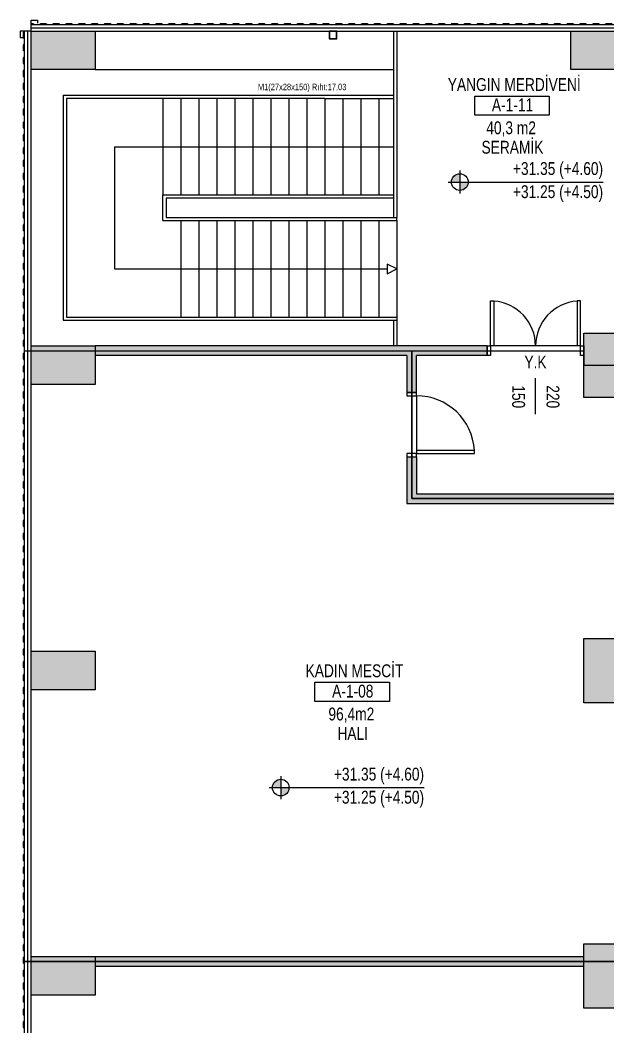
# Model space of a CAD drawing. Header units: centimetres. Extents: x 28733 to 98303, y -2883 to 8555.
# Drawn here: x 78384 to 79298, y 5759 to 7326 of the extents above; entities that cross this region are included whole.
import ezdxf
from ezdxf.enums import TextEntityAlignment as Align

# ---------------------------------------------------------------- set-up
doc = ezdxf.new("R2010")
doc.units = ezdxf.units.CM
doc.header["$LTSCALE"] = 100
for name, color, linetype in [('A-ANNO-DIMS', 187, 'Continuous'), ('A-ANNO-IDEN', 50, 'Continuous'), ('A-ANNO-TEXT', 50, 'Continuous'), ('A-AREA', 102, 'Continuous'), ('A-DOOR', 193, 'Continuous'), ('A-ELEV-01', 255, 'Continuous'), ('A-ELEV-02', 253, 'Continuous'), ('A-ELEV-03', 251, 'Continuous'), ('A-FLOR-STRS', 95, 'Continuous'), ('A-WALL', 134, 'Continuous'), ('A-WALL-HTCH', 8, 'Continuous'), ('A-WALL-INSL', 249, 'Continuous'), ('A-WALL-SNWPNL', 200, 'Continuous'), ('A-WALL-STEL', 202, 'Continuous'), ('S-CONC', 5, 'Continuous'), ('S-HTCH', 8, 'Continuous'), ('S-STEL', 3, 'Continuous')]:
    doc.layers.add(name, color=color, linetype=linetype)
doc.styles.add('Fields_100', font='act_simplex.shx', dxfattribs={"width": 0.8, "height": 20})
doc.styles.add('Fields_50', font='act_simplex.shx', dxfattribs={"width": 0.8, "height": 10})
doc.linetypes.add('BATTING', pattern='A,0.00254,-2.54,[134,ltypeshp.shx,S=2.54,R=0,X=-2.54,Y=0],-5.08,[134,ltypeshp.shx,S=2.54,R=180,X=2.54,Y=0],-2.54', length=10.16254)
pattern_1 = [(0, (45541.4728, 54361.0323), (3.175, 3.175), [3.175, -3.175])]

# ---------------------------------------------------------------- blocks, each defined once
blk = doc.blocks.new('Mahal kutusu_100')
at = {"color": 0}
blk.add_lwpolyline([(-58, 30), (58, 30), (58, 0), (-58, 0)], close=True, dxfattribs=at)
at = {"color": 0, "style": 'Fields_100', "width": 0.8}
for tag, p in [('MAHAL', (3.6, 37.9)), ('KOD', (0.9, 6.2)), ('ALAN', (-1.3, -29.4)), ('KAPLAMA', (0.8, -59.7))]:
    blk.add_attdef(tag, text='', height=20, dxfattribs=at).set_placement(p, align=Align.CENTER)
blk = doc.blocks.new('KAPI 150')
at = {"layer": 'A-DOOR'}
blk.add_line((145, 15), (5, 15), dxfattribs=at)
for points in [[(5, 15), (5, 85), (10, 85), (10, 15)], [(145, 15), (145, 85), (140, 85), (140, 15)]]:
    blk.add_lwpolyline(points, dxfattribs=at)
for points in [[(5, 0), (0, 0), (0, 15), (5, 15)], [(150, 0), (145, 0), (145, 15), (150, 15)]]:
    blk.add_lwpolyline(points, close=True, dxfattribs=at)
for centre, start, end in [((5, 15), 0, 85.904), ((145, 15), 94.096, 180)]:
    blk.add_arc(centre, 70, start, end, dxfattribs=at)
blk = doc.blocks.new('AÇK_01')
at = {"color": 0}
blk.add_lwpolyline([(28, 0), (-28, 0)], dxfattribs=at)
at = {"color": 0, "style": 'Fields_100', "width": 0.8}
blk.add_attdef('A.Ç.K.01', text='', height=20, rotation=90, dxfattribs=at).set_placement((-53, 0), align=Align.MIDDLE_CENTER)
for tag, p in [('W', (1, 17.2)), ('H', (1, -36.3))]:
    blk.add_attdef(tag, text='', height=20, dxfattribs=at).set_placement(p, align=Align.CENTER)
blk = doc.blocks.new('KAPI_100')
at = {"layer": 'A-DOOR'}
blk.add_line((5, 15), (95, 15), dxfattribs=at)
blk.add_lwpolyline([(95, 15), (95, 105), (90, 105), (90, 15)], dxfattribs=at)
for points in [[(0, 0), (5, 0), (5, 15), (0, 15)], [(95, 0), (100, 0), (100, 15), (95, 15)]]:
    blk.add_lwpolyline(points, close=True, dxfattribs=at)
blk.add_arc((95, 15), 90, 93.1847, 180, dxfattribs=at)
blk = doc.blocks.new('*U74')
at = {"layer": 'A-WALL-SNWPNL'}
blk.add_lwpolyline([(50, 1), (42, 1), (40, -1), (32, -1), (30, 1), (22, 1), (20, -1), (12, -1), (10, 1), (2, 1), (0, -1), (-8, -1), (-10, 1), (-18, 1), (-20, -1), (-28, -1), (-30, 1), (-38, 1), (-40, -1), (-48, -1), (-50, 1)], dxfattribs=at)
blk = doc.blocks.new('*U75')
at = {"layer": 'A-WALL-STEL', "color": 0, "linetype": 'ByBlock', "lineweight": -2, "transparency": 16777216}
for p in [(18900, 0), (19000, 0), (19100, 0), (19200, 0), (19300, 0), (19400, 0), (19500, 0), (19600, 0), (19700, 0)]:
    blk.add_blockref('*U74', p, dxfattribs=at)
blk = doc.blocks.new('*U81')
at = {"layer": 'A-WALL-SNWPNL'}
blk.add_lwpolyline([(50, 1), (42, 1), (40, -1), (32, -1), (30, 1), (22, 1), (20, -1), (12, -1), (10, 1), (2, 1), (0, -1), (-8, -1), (-10, 1), (-18, 1), (-20, -1), (-28, -1), (-30, 1), (-38, 1), (-40, -1), (-48, -1), (-50, 1)], dxfattribs=at)
blk = doc.blocks.new('*U82')
at = {"layer": 'A-WALL-STEL', "color": 0, "linetype": 'ByBlock', "lineweight": -2, "transparency": 16777216}
for p in [(0, 0), (100, 0), (200, 0), (300, 0), (400, 0), (500, 0), (600, 0), (700, 0), (800, 0), (900, 0), (1000, 0), (1100, 0), (1200, 0), (1300, 0), (1400, 0), (1500, 0)]:
    blk.add_blockref('*U81', p, dxfattribs=at)

msp = doc.modelspace()

# ---------------------------------------------------------------- hatches: boundary and pattern name
at = {"layer": 'A-ANNO-DIMS'}
h = msp.add_hatch(color=256, dxfattribs=at)
h.paths.add_polyline_path([(79068.08, 7086.66, 0.4142136), (79055.08, 7073.66), (79068.08, 7073.66)])
h.paths.add_polyline_path([(79081.08, 7073.66), (79068.08, 7073.66), (79068.08, 7060.66, 0.4142136)])
h = msp.add_hatch(color=256, dxfattribs=at)
h.paths.add_polyline_path([(78789.46, 6144.51, 0.4142136), (78776.46, 6131.51), (78789.46, 6131.51)])
h.paths.add_polyline_path([(78802.46, 6131.51), (78789.46, 6131.51), (78789.46, 6118.51, 0.4142136)])
at = {"layer": 'A-WALL-HTCH'}
h = msp.add_hatch(dxfattribs=at)
h.set_pattern_fill('DASH', color=256)
h.set_pattern_definition(pattern_1)
h.paths.add_polyline_path([(79110.86, 6818.62), (78500.86, 6818.62), (78500.86, 6803.62), (78985.86, 6803.62), (78985.86, 6746.12), (79000.86, 6746.12), (79000.86, 6803.62), (79110.86, 6803.62)])
h = msp.add_hatch(dxfattribs=at)
h.set_pattern_fill('DASH', color=256)
h.set_pattern_definition(pattern_1)
h.paths.add_polyline_path([(79930.86, 6588.62), (79000.86, 6588.62), (79000.86, 6646.12), (78985.86, 6646.12), (78985.86, 6573.62), (79900.86, 6573.62), (79900.86, 6213.62), (79755.86, 6213.62), (79755.86, 6198.62), (79915.86, 6198.62), (79915.86, 6033.62), (79755.86, 6033.62), (79755.86, 6018.62), (79825.86, 6018.62), (79825.86, 5993.62), (79840.86, 5993.62), (79840.86, 6018.62), (79930.86, 6018.62)])
h = msp.add_hatch(dxfattribs=at)
h.set_pattern_fill('DASH', color=256)
h.set_pattern_definition(pattern_1)
h.paths.add_polyline_path([(79260.86, 5868.62), (78500.86, 5868.62), (78500.86, 5853.62), (79260.86, 5853.62)])
at = {"layer": 'S-HTCH'}
h = msp.add_hatch(dxfattribs=at)
h.set_pattern_fill('ANSI33', color=256)
h.set_pattern_definition([(45, (74805.67, 5721.585), (-4.490128, 4.490128), []), (45, (74810.16, 5721.585), (-4.490128, 4.490128), [3.175, -1.5875])])
h.paths.add_polyline_path([(79320.86, 2938.62), (79260.86, 2938.62), (79260.86, 3038.62), (79320.86, 3038.62)])
h.paths.add_polyline_path([(78400.86, 2958.62), (78400.86, 3018.62), (78500.86, 3018.62), (78500.86, 2958.62)])
h.paths.add_polyline_path([(80080.86, 2958.62), (80080.86, 3018.62), (80180.86, 3018.62), (80180.86, 2958.62)])
h.paths.add_polyline_path([(79320.86, 1988.62), (79260.86, 1988.62), (79260.86, 2088.62), (79320.86, 2088.62)])
h.paths.add_polyline_path([(79320.86, 2463.62), (79260.86, 2463.62), (79260.86, 2563.62), (79320.86, 2563.62)])
h.paths.add_polyline_path([(79320.86, 3888.62), (79260.86, 3888.62), (79260.86, 3988.62), (79320.86, 3988.62)])
h.paths.add_polyline_path([(79320.86, 4363.62), (79260.86, 4363.62), (79260.86, 4463.62), (79320.86, 4463.62)])
h.paths.add_polyline_path([(79320.86, 4838.62), (79260.86, 4838.62), (79260.86, 4938.62), (79320.86, 4938.62)])
h.paths.add_polyline_path([(79320.86, 5788.62), (79260.86, 5788.62), (79260.86, 5888.62), (79320.86, 5888.62)])
h.paths.add_polyline_path([(79320.86, 6263.62), (79260.86, 6263.62), (79260.86, 6363.62), (79320.86, 6363.62)])
h.paths.add_polyline_path([(79320.86, 6738.62), (79260.86, 6738.62), (79260.86, 6838.62), (79320.86, 6838.62)])
h.paths.add_polyline_path([(78400.86, 1518.62), (78400.86, 1578.62), (78500.86, 1578.62), (78500.86, 1518.62)])
h.paths.add_polyline_path([(79240.86, 1518.62), (79240.86, 1578.62), (79340.86, 1578.62), (79340.86, 1518.62)])
h.paths.add_polyline_path([(80080.86, 1518.62), (80080.86, 1578.62), (80180.86, 1578.62), (80180.86, 1518.62)])
h.paths.add_polyline_path([(78400.86, 2008.62), (78400.86, 2068.62), (78500.86, 2068.62), (78500.86, 2008.62)])
h.paths.add_polyline_path([(80080.86, 2008.62), (80080.86, 2068.62), (80180.86, 2068.62), (80180.86, 2008.62)])
h.paths.add_polyline_path([(78400.86, 2483.62), (78400.86, 2543.62), (78500.86, 2543.62), (78500.86, 2483.62)])
h.paths.add_polyline_path([(80080.86, 2483.62), (80080.86, 2543.62), (80180.86, 2543.62), (80180.86, 2483.62)])
h.paths.add_polyline_path([(78400.86, 3433.62), (78400.86, 3493.62), (78500.86, 3493.62), (78500.86, 3433.62)])
h.paths.add_polyline_path([(79240.86, 3433.62), (79240.86, 3493.62), (79340.86, 3493.62), (79340.86, 3433.62)])
h.paths.add_polyline_path([(80080.86, 3433.62), (80080.86, 3493.62), (80180.86, 3493.62), (80180.86, 3433.62)])
h.paths.add_polyline_path([(78400.86, 3908.62), (78400.86, 3968.62), (78500.86, 3968.62), (78500.86, 3908.62)])
h.paths.add_polyline_path([(80080.86, 3908.62), (80080.86, 3968.62), (80180.86, 3968.62), (80180.86, 3908.62)])
h.paths.add_polyline_path([(78400.86, 4383.62), (78400.86, 4443.62), (78500.86, 4443.62), (78500.86, 4383.62)])
h.paths.add_polyline_path([(80080.86, 4383.62), (80080.86, 4443.62), (80180.86, 4443.62), (80180.86, 4383.62)])
h.paths.add_polyline_path([(78400.86, 4858.62), (78400.86, 4918.62), (78500.86, 4918.62), (78500.86, 4858.62)])
h.paths.add_polyline_path([(80080.86, 4858.62), (80080.86, 4918.62), (80180.86, 4918.62), (80180.86, 4858.62)])
h.paths.add_polyline_path([(78400.86, 5333.62), (78400.86, 5393.62), (78500.86, 5393.62), (78500.86, 5333.62)])
h.paths.add_polyline_path([(79240.86, 5333.62), (79240.86, 5393.62), (79340.86, 5393.62), (79340.86, 5333.62)])
h.paths.add_polyline_path([(80080.86, 5333.62), (80080.86, 5393.62), (80180.86, 5393.62), (80180.86, 5333.62)])
h.paths.add_polyline_path([(78400.86, 5808.62), (78400.86, 5868.62), (78500.86, 5868.62), (78500.86, 5808.62)])
h.paths.add_polyline_path([(80080.86, 5808.62), (80080.86, 5868.62), (80180.86, 5868.62), (80180.86, 5808.62)])
h.paths.add_polyline_path([(78400.86, 6283.62), (78400.86, 6343.62), (78500.86, 6343.62), (78500.86, 6283.62)])
h.paths.add_polyline_path([(80080.86, 6283.62), (80080.86, 6343.62), (80180.86, 6343.62), (80180.86, 6283.62)])
h.paths.add_polyline_path([(78400.86, 6758.62), (78400.86, 6818.62), (78500.86, 6818.62), (78500.86, 6758.62)])
h.paths.add_polyline_path([(80080.86, 6758.62), (80080.86, 6818.62), (80180.86, 6818.62), (80180.86, 6758.62)])
h.paths.add_polyline_path([(78400.86, 7248.62), (78400.86, 7308.62), (78500.86, 7308.62), (78500.86, 7248.62)])
h.paths.add_polyline_path([(79240.86, 7248.62), (79240.86, 7308.62), (79340.86, 7308.62), (79340.86, 7248.62)])
h.paths.add_polyline_path([(80080.86, 7248.62), (80080.86, 7308.62), (80180.86, 7308.62), (80180.86, 7248.62)])

# ---------------------------------------------------------------- linework, layer by layer
at = {"layer": 'A-ANNO-DIMS'}
for p, q in [((79068.08, 7091.66), (79068.08, 7055.66)), ((79050.08, 7073.66), (79291.08, 7073.66)), ((78789.46, 6149.51), (78789.46, 6113.51)), ((78771.46, 6131.51), (79012.46, 6131.51))]:
    msp.add_line(p, q, dxfattribs=at)
for centre in [(79068.08, 7073.66), (78789.46, 6131.51)]:
    msp.add_circle(centre, 13, dxfattribs=at)
at = {"layer": 'A-AREA'}
for points in [[(78390.86, 5861.12), (78390.86, 6811.09), (78993.36, 6811.09), (78993.36, 6581.12), (79605.86, 6581.12), (79605.86, 5861.12)], [(78390.86, 4176.12), (78390.86, 5861.12), (79923.36, 5861.12), (79923.36, 5796.12), (79860.86, 5796.12), (79860.86, 5638.62), (79923.36, 5638.62), (79923.36, 4398.62), (79860.86, 4398.62), (79860.86, 4248.62), (79923.36, 4248.62), (79923.36, 4176.12)]]:
    msp.add_lwpolyline(points, close=True, dxfattribs=at)
msp.add_lwpolyline([(79860.86, 4248.62), (79860.86, 4398.62), (79923.36, 4398.62), (79923.36, 5638.62), (79860.86, 5638.62), (79860.86, 5796.12), (79923.36, 5796.12), (79923.36, 5861.12), (79833.36, 5861.12), (79833.36, 6026.12), (79923.36, 6026.12), (79923.36, 6581.12), (78993.36, 6581.12), (78993.36, 6811.12), (79260.86, 6811.12), (79260.86, 6788.62), (79320.86, 6788.62), (79320.86, 6766.12), (80173.36, 6766.12), (80173.36, 3276.12)], dxfattribs=at)
at = {"layer": 'A-ELEV-02'}
msp.add_line((78500.86, 7248.62), (78964.86, 7248.62), dxfattribs=at)
at = {"layer": 'A-ELEV-03'}
for points in [[(78400.86, 7318.59), (79040.86, 7318.59)], [(79040.86, 7318.59), (81215.86, 7318.59)], [(78390.86, 5051.09), (78390.86, 7308.59)]]:
    msp.add_lwpolyline(points, dxfattribs=at)
at = {"layer": 'A-FLOR-STRS'}
for p, q in [((78450.86, 7208.62), (78858.79, 7208.62)), ((78858.79, 7208.62), (78964.86, 7208.62)), ((78857.86, 7203.62), (78964.86, 7203.62)), ((78605.86, 7053.62), (78829.86, 7053.62)), ((78605.86, 7013.62), (78605.86, 7053.62)), ((78829.86, 7053.62), (78964.86, 7053.62)), ((78969.86, 7013.62), (78969.86, 7018.62)), ((78605.86, 7013.62), (78969.86, 7013.62)), ((78969.86, 6863.62), (78969.86, 6818.62)), ((78450.86, 6858.62), (78969.86, 6858.62)), ((78964.86, 6858.62), (78964.86, 6818.62))]:
    msp.add_line(p, q, dxfattribs=at)
for points in [[(78964.86, 7308.62), (78964.86, 7018.62)], [(78969.86, 7308.62), (78969.86, 7018.62)], [(78450.86, 7208.62), (78450.86, 6858.62)], [(78857.86, 7203.62), (78455.86, 7203.62), (78455.86, 6863.62), (78969.86, 6863.62)], [(78605.86, 7203.62), (78605.86, 7053.62)], [(78633.86, 7203.62), (78633.86, 7053.62)], [(78661.86, 7203.62), (78661.86, 7053.62)], [(78689.86, 7203.62), (78689.86, 7053.62)], [(78717.86, 7203.62), (78717.86, 7053.62)], [(78745.86, 7203.62), (78745.86, 7053.62)], [(78773.86, 7203.62), (78773.86, 7053.62)], [(78801.86, 7203.62), (78801.86, 7053.62)], [(78829.86, 7203.62), (78829.86, 7053.62)], [(78857.86, 7203.62), (78857.86, 7053.62)], [(78885.86, 7203.62), (78885.86, 7053.62)], [(78913.86, 7203.62), (78913.86, 7053.62)], [(78941.86, 7203.62), (78941.86, 7053.62)], [(78530.86, 7128.62), (78964.86, 7128.62)], [(78530.86, 7128.62), (78530.86, 6938.62), (78954.86, 6938.62)], [(78828.92, 7048.62), (78610.86, 7048.62), (78610.86, 7018.62), (78969.86, 7018.62)], [(78964.86, 7048.62), (78828.92, 7048.62)], [(78633.86, 7013.62), (78633.86, 6863.62)], [(78661.86, 7013.62), (78661.86, 6863.62)], [(78689.86, 7013.62), (78689.86, 6863.62)], [(78717.86, 7013.62), (78717.86, 6863.62)], [(78745.86, 7013.62), (78745.86, 6863.62)], [(78773.86, 7013.62), (78773.86, 6863.62)], [(78801.86, 7013.62), (78801.86, 6863.62)], [(78829.86, 7013.62), (78829.86, 6863.62)], [(78857.86, 7013.62), (78857.86, 6863.62)], [(78885.86, 7013.62), (78885.86, 6863.62)], [(78913.86, 7013.62), (78913.86, 6863.62)], [(78941.86, 7013.62), (78941.86, 6863.62)], [(78969.86, 7013.62), (78969.86, 6863.62)]]:
    msp.add_lwpolyline(points, dxfattribs=at)
msp.add_lwpolyline([(78954.86, 6946.12), (78954.86, 6931.12), (78969.86, 6938.62)], close=True, dxfattribs=at)
at = {"layer": 'A-WALL'}
for p, q in [((79110.86, 6818.62), (78500.86, 6818.62)), ((78985.86, 6646.12), (79000.86, 6646.12)), ((78500.86, 5868.62), (79260.86, 5868.62)), ((78500.86, 5853.62), (79260.86, 5853.62))]:
    msp.add_line(p, q, dxfattribs=at)
for points in [[(79110.86, 6818.62), (79110.86, 6803.62)], [(78985.86, 6803.62), (78500.86, 6803.62)], [(78985.86, 6803.62), (78985.86, 6746.12), (79000.86, 6746.12), (79000.86, 6803.62)], [(79110.86, 6803.62), (79000.86, 6803.62)], [(78985.86, 6646.12), (78985.86, 6573.62), (79900.86, 6573.62), (79900.86, 6213.62)], [(79000.86, 6646.12), (79000.86, 6588.62), (79930.86, 6588.62)]]:
    msp.add_lwpolyline(points, dxfattribs=at)
at = {"layer": 'A-WALL-INSL', "linetype": 'BATTING', "ltscale": 0.005}
for points in [[(78395.86, 5051.09), (78395.86, 7308.59)], [(78400.86, 7313.59), (79040.86, 7313.59)], [(79040.86, 7313.59), (81215.86, 7313.59)]]:
    msp.add_lwpolyline(points, dxfattribs=at)
at = {"layer": 'A-WALL-SNWPNL'}
for p, q in [((78500.86, 7308.59), (79040.86, 7308.59)), ((79040.86, 7308.59), (80080.86, 7308.59)), ((78400.86, 6818.59), (78400.86, 7248.59)), ((78400.86, 6343.59), (78400.86, 6758.59)), ((78400.86, 5868.59), (78400.86, 6283.59)), ((78400.86, 5393.59), (78400.86, 5808.59))]:
    msp.add_line(p, q, dxfattribs=at)
for points in [[(78400.86, 7308.59), (78400.86, 7325.59), (78410.86, 7325.59), (78410.86, 7321.09)], [(78400.86, 7320.59), (78403.86, 7320.59), (78405.86, 7318.59), (78413.86, 7318.59), (78415.86, 7320.59), (78423.86, 7320.59), (78425.86, 7318.59), (78433.86, 7318.59), (78435.86, 7320.59), (78443.86, 7320.59), (78445.86, 7318.59), (78453.86, 7318.59), (78455.86, 7320.59), (78463.86, 7320.59), (78465.86, 7318.59), (78473.86, 7318.59), (78475.86, 7320.59), (78483.86, 7320.59), (78485.86, 7318.59)], [(78400.86, 7308.59), (78383.86, 7308.59), (78383.86, 7298.59), (78388.36, 7298.59)]]:
    msp.add_lwpolyline(points, dxfattribs=at)
at = {"layer": 'S-CONC'}
for points in [[(78400.86, 7248.62), (78400.86, 7308.62), (78500.86, 7308.62), (78500.86, 7248.62)], [(79240.86, 7248.62), (79240.86, 7308.62), (79340.86, 7308.62), (79340.86, 7248.62)], [(79320.86, 6738.62), (79260.86, 6738.62), (79260.86, 6838.62), (79320.86, 6838.62)], [(78400.86, 6758.62), (78400.86, 6818.62), (78500.86, 6818.62), (78500.86, 6758.62)], [(79320.86, 6263.62), (79260.86, 6263.62), (79260.86, 6363.62), (79320.86, 6363.62)], [(78400.86, 6283.62), (78400.86, 6343.62), (78500.86, 6343.62), (78500.86, 6283.62)], [(79320.86, 5788.62), (79260.86, 5788.62), (79260.86, 5888.62), (79320.86, 5888.62)], [(78400.86, 5808.62), (78400.86, 5868.62), (78500.86, 5868.62), (78500.86, 5808.62)]]:
    msp.add_lwpolyline(points, close=True, dxfattribs=at)
at = {"layer": 'S-STEL', "elevation": 0}
for points in [[(78864.86, 7296.59), (78876.86, 7296.59), (78876.86, 7308.59), (78864.86, 7308.59)], [(78865.36, 7297.09), (78876.36, 7297.09), (78876.36, 7308.09), (78865.36, 7308.09)]]:
    msp.add_lwpolyline(points, close=True, dxfattribs=at)

# ---------------------------------------------------------------- block references
at = {"layer": 'A-ANNO-IDEN'}
for p, values in [((79149.2, 7177.52), {'MAHAL': 'YANGIN MERDİVENİ', 'KOD': 'A-1-11', 'ALAN': '40,3 m2', 'KAPLAMA': 'SERAMİK'}), ((78900.6, 6265.42), {'MAHAL': 'KADIN MESCİT', 'KOD': 'A-1-08', 'ALAN': '96,4m2', 'KAPLAMA': 'HALI'})]:
    msp.add_blockref('Mahal kutusu_100', p, dxfattribs=at).add_auto_attribs(values)
at = {"layer": 'A-ANNO-TEXT', "rotation": 270}
msp.add_blockref('AÇK_01', (79185.86, 6740.62), dxfattribs=at).add_auto_attribs({'A.Ç.K.01': 'Y.K', 'H': '150', 'W': '220'})
at = {"layer": 'A-DOOR', "rotation": 270}
msp.add_blockref('KAPI_100', (78985.86, 6746.12), dxfattribs=at)
at = {"layer": 'A-ELEV-01'}
msp.add_blockref('KAPI 150', (79110.86, 6803.62), dxfattribs=at)
at = {"layer": 'A-WALL-STEL'}
for name, p, rotation in [('*U75', (98235.86, 7319.59), 180), ('*U82', (78389.86, 7258.59), 270)]:
    msp.add_blockref(name, p, dxfattribs=dict(at, rotation=rotation))

# ---------------------------------------------------------------- texts
at = {"layer": 'A-ANNO-TEXT'}
for s, width, insert, char_height, attachment_point, style in [('\\pt140;M1(27x28x150) R{\\fArial|b0|i0|c162|p34;ı}ht:17.03', 230.6278, (78891.54, 7213.62), 10, 9, 'Fields_50'), ('+31.35 (+4.60)', 223, (79291.08, 7078.66), 20, 9, 'Fields_100'), ('+31.25 (+4.50)', 223, (79291.08, 7068.66), 20, 3, 'Fields_100'), ('+31.35 (+4.60)', 223, (79012.46, 6136.51), 20, 9, 'Fields_100'), ('+31.25 (+4.50)', 223, (79012.46, 6126.51), 20, 3, 'Fields_100')]:
    msp.add_mtext_dynamic_manual_height_columns(s, width=width, gutter_width=100, heights=[0], dxfattribs=dict(at, insert=insert, char_height=char_height, attachment_point=attachment_point, style=style))

doc.saveas('drawing.dxf')
